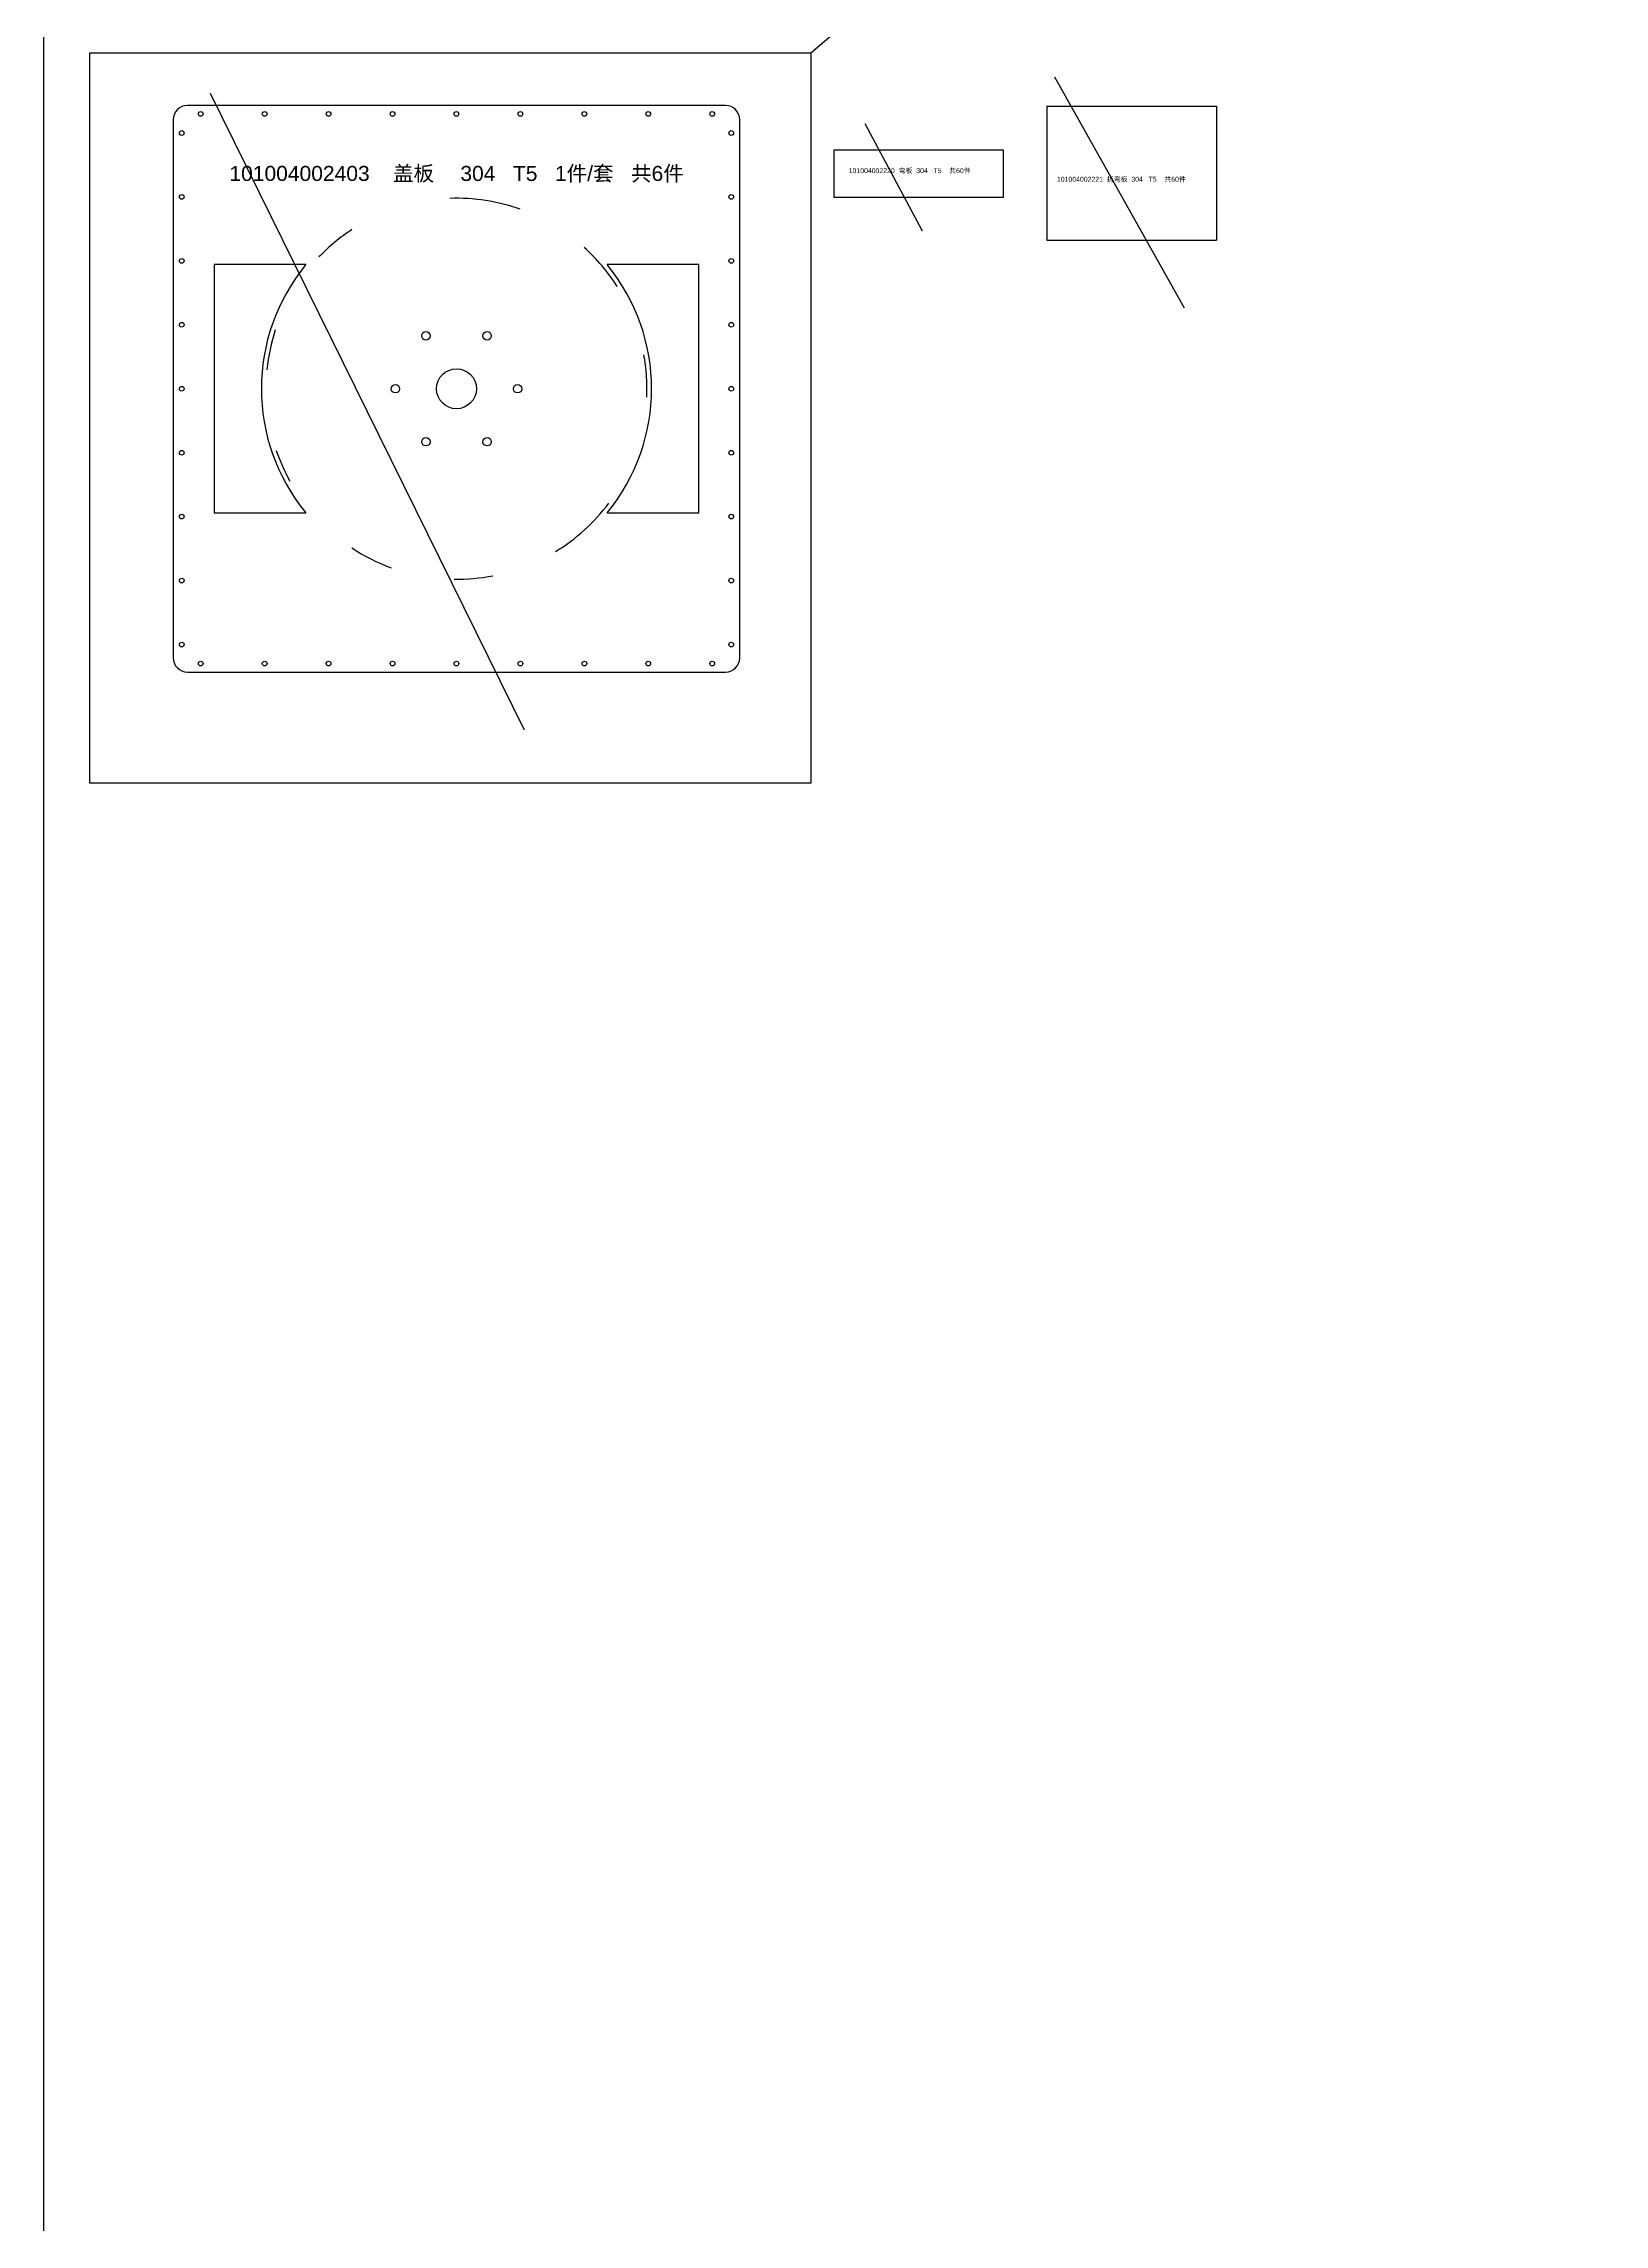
# Model space of a CAD drawing. Extents: x -89772 to 15958, y -15806 to 15762.
# Drawn here: x -35224 to -31904, y 4417 to 9056 of the extents above; entities that cross this region are included whole.
import ezdxf

# ---------------------------------------------------------------- set-up
doc = ezdxf.new("R2010")
doc.units = 0
doc.layers.get('0').update_dxf_attribs({"linetype": 'CONTINUOUS'})
doc.styles.get("Standard").update_dxf_attribs({"font": 'arial.ttf'})

# ---------------------------------------------------------------- blocks, each defined once
blk = doc.blocks.new('101004002221__折弯板')
at = {"color": 7, "linetype": 'CONTINUOUS'}
for p, q in [((-6944.7, 2207.8), (-6944.7, 1922.8)), ((-6944.7, 2207.8), (-6583.7, 2207.8)), ((-6583.7, 2207.8), (-6583.7, 1922.8)), ((-6944.7, 1922.8), (-6583.7, 1922.8))]:
    blk.add_line(p, q, dxfattribs=at)
at = {"color": 3, "insert": (-6923, 2057.9), "char_height": 10.5, "width": 286.118, "attachment_point": 1}
blk.add_mtext('101004002221  {\\fSimSun|b0|i0|c134|p2;折弯板}  304   T5    {\\fSimSun|b0|i0|c134|p2;共}60{\\fSimSun|b0|i0|c134|p2;件}', dxfattribs=at)
blk = doc.blocks.new('101004002403____盖板')
at = {"color": 7, "linetype": 'CONTINUOUS'}
for p, q in [((-33773, 8924), (-34918, 8924)), ((-34948, 8894), (-34948, 7749)), ((-33743, 7749), (-33743, 8894)), ((-34665.7, 8585.5), (-34860.7, 8585.5)), ((-34860.7, 8585.5), (-34860.7, 8057.5)), ((-33830.3, 8585.5), (-34025.3, 8585.5)), ((-33830.3, 8057.5), (-33830.3, 8585.5)), ((-34860.7, 8057.5), (-34665.7, 8057.5)), ((-34025.3, 8057.5), (-33830.3, 8057.5)), ((-34918, 7719), (-33773, 7719))]:
    blk.add_line(p, q, dxfattribs=at)
for centre, radius in [((-34889.5, 8906), 5), ((-34753.5, 8906), 5), ((-34617.5, 8906), 5), ((-34481.5, 8906), 5), ((-34345.5, 8906), 5), ((-34209.5, 8906), 5), ((-34073.5, 8906), 5), ((-33937.5, 8906), 5), ((-33801.5, 8906), 5), ((-34930, 8865.5), 5), ((-33761, 8865.5), 5), ((-34930, 8729.5), 5), ((-33761, 8729.5), 5), ((-34930, 8593.5), 5), ((-33761, 8593.5), 5), ((-34930, 8457.5), 5), ((-34410.5, 8434), 9), ((-34280.5, 8434), 9), ((-33761, 8457.5), 5), ((-34345.5, 8321.5), 42.5), ((-34930, 8321.5), 5), ((-34475.5, 8321.5), 9), ((-34215.5, 8321.5), 9), ((-33761, 8321.5), 5), ((-34410.5, 8208.9), 9), ((-34280.5, 8208.9), 9), ((-34930, 8185.5), 5), ((-33761, 8185.5), 5), ((-34930, 8049.5), 5), ((-33761, 8049.5), 5), ((-34930, 7913.5), 5), ((-33761, 7913.5), 5), ((-34930, 7777.5), 5), ((-33761, 7777.5), 5), ((-34889.5, 7737), 5), ((-34753.5, 7737), 5), ((-34617.5, 7737), 5), ((-34481.5, 7737), 5), ((-34345.5, 7737), 5), ((-34209.5, 7737), 5), ((-34073.5, 7737), 5), ((-33937.5, 7737), 5), ((-33801.5, 7737), 5)]:
    blk.add_circle(centre, radius, dxfattribs=at)
for centre, radius, start, end in [((-34918, 8894), 30, 90, 180), ((-33773, 8894), 30, 0, 90), ((-34345.5, 8321.5), 415, 140.4951, 219.5049), ((-34345.5, 8321.5), 415, 320.4951, 39.5049), ((-34918, 7749), 30, 180, 270), ((-33773, 7749), 30, 270, 0)]:
    blk.add_arc(centre, radius, start, end, dxfattribs=at)
at = {"color": 6, "linetype": 'CONTINUOUS'}
for start, end in [(70.4432, 91.977), (123.2923, 136.2086), (32.4453, 47.9046), (161.9913, 174.2485), (357.5204, 10.2898), (198.8599, 209.0441), (301.2571, 323.1245), (236.6788, 249.9326), (269.2873, 281.0033)]:
    blk.add_arc((-34345.5, 8321.5), 405.2, start, end, dxfattribs=at)
at = {"color": 3, "insert": (-34828.5, 8795.5), "char_height": 32, "width": 1021.083, "attachment_point": 1}
blk.add_mtext('101004002403    {\\fSimSun|b0|i0|c134|p2;盖板  } 304   T5   1{\\fSimSun|b0|i0|c134|p2;件}/{\\fSimSun|b0|i0|c134|p2;套}   {\\fSimSun|b0|i0|c134|p2;共}6{\\fSimSun|b0|i0|c134|p2;件}', dxfattribs=at)
blk = doc.blocks.new('101004002220__弯板')
at = {"color": 7, "linetype": 'CONTINUOUS'}
for p, q in [((-33182.2, 8828.9), (-33543.2, 8828.9)), ((-33543.2, 8828.9), (-33543.2, 8728.9)), ((-33182.2, 8728.9), (-33182.2, 8828.9)), ((-33543.2, 8728.9), (-33182.2, 8728.9))]:
    blk.add_line(p, q, dxfattribs=at)
at = {"color": 3, "insert": (-33511.2, 8790.7), "char_height": 10.5, "width": 286.118, "attachment_point": 1}
blk.add_mtext('101004002220  {\\fSimSun|b0|i0|c134|p2;弯板}  304   T5    {\\fSimSun|b0|i0|c134|p2;共}60{\\fSimSun|b0|i0|c134|p2;件}', dxfattribs=at)

msp = doc.modelspace()

# ---------------------------------------------------------------- linework, layer by layer
at = {"color": 2}
msp.add_line((-33591.842, 9035.954), (-26652.134, 14973.949), dxfattribs=at)
at = {"color": 1}
for p, q in [((-35223.735, 12460.351), (-35223.735, -5465.433)), ((-33073.336, 8984.756), (-32797.464, 8493.467)), ((-34869.733, 8949.917), (-34201.778, 7596.134)), ((-33476.956, 8886.006), (-33355.247, 8657.067))]:
    msp.add_line(p, q, dxfattribs=at)
at = {"color": 2}
msp.add_lwpolyline([(-35125.761, 9035.954), (-33591.842, 9035.954), (-33591.842, 7482.4), (-35125.761, 7482.4)], close=True, dxfattribs=at)

# ---------------------------------------------------------------- block references
at = {"color": 1}
for name in ['101004002403____盖板', '101004002220__弯板']:
    msp.add_blockref(name, (0, 0), dxfattribs=at)
msp.add_blockref('101004002221__折弯板', (-26145.285, 6714.479))

doc.saveas('drawing.dxf')
